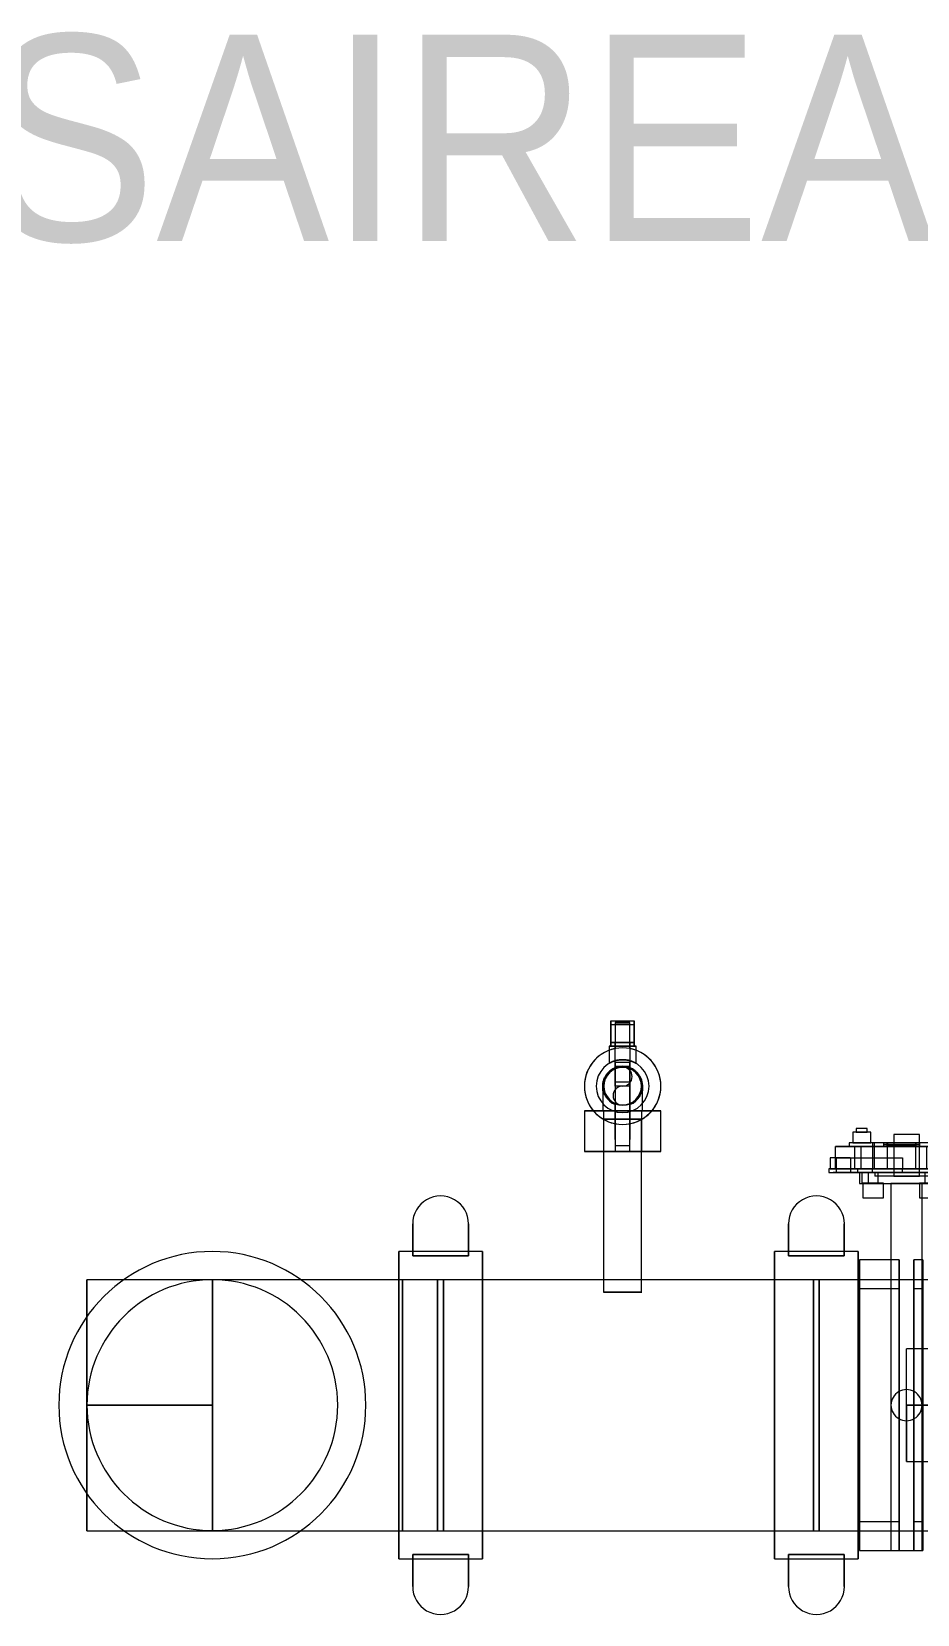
# Model space of a CAD drawing. Header units: metres. Extents: x 63 to 378, y -27 to 78.
# Drawn here: x 176.858 to 177.632, y 36.285 to 37.667 of the extents above; entities that cross this region are included whole.
import ezdxf

# ---------------------------------------------------------------- set-up
doc = ezdxf.new("R2010")
doc.units = ezdxf.units.M
doc.layers.add('G-ANNO-TEXT', color=7, linetype='Continuous', lineweight=9)
doc.layers.add('P-PIPE', color=7, linetype='Continuous', lineweight=18)
doc.styles.add('SansSerif', font='SANSS__.TTF', dxfattribs={"width": 0.9, "height": 0.18})

# ---------------------------------------------------------------- blocks, each defined once
blk = doc.blocks.new('Victaulic-IPS-Vic-300 MasterSeal Butterfly Valve LH - Standard-1964328-SEC 10')
at = {"layer": 'P-PIPE', "color": 11, "true_color": 0xff8080}
for p, q in [((4.9998, 36.7061), (4.9998, 36.6966)), ((5.0156, 36.7061), (4.9998, 36.7061)), ((5.0156, 36.7061), (4.9998, 36.7061)), ((5.0029, 36.7093), (5.0029, 36.7061)), ((5.0125, 36.7093), (5.0029, 36.7093)), ((5.0125, 36.7093), (5.0029, 36.7093)), ((5.0029, 36.7061), (5.0125, 36.7061)), ((5.0029, 36.7061), (5.0125, 36.7061)), ((5.0125, 36.7061), (5.0125, 36.7093)), ((5.0156, 36.6966), (5.0156, 36.7061)), ((5.0356, 36.7039), (5.0356, 36.6676)), ((5.058, 36.7039), (5.0356, 36.7039)), ((5.058, 36.7039), (5.0356, 36.7039)), ((5.058, 36.6676), (5.058, 36.7039)), ((5.0838, 36.7061), (5.0838, 36.6966)), ((5.0996, 36.7061), (5.0838, 36.7061)), ((5.0996, 36.7061), (5.0838, 36.7061)), ((5.0869, 36.7093), (5.0869, 36.7061)), ((5.0965, 36.7093), (5.0869, 36.7093)), ((5.0965, 36.7093), (5.0869, 36.7093)), ((5.0869, 36.7061), (5.0965, 36.7061)), ((5.0869, 36.7061), (5.0965, 36.7061)), ((5.0965, 36.7061), (5.0965, 36.7093)), ((5.0996, 36.6966), (5.0996, 36.7061)), ((5.1363, 36.7001), (5.1352, 36.6986)), ((5.1352, 36.6986), (5.1363, 36.7001)), ((5.3981, 36.7093), (5.1543, 36.7093)), ((5.1543, 36.7093), (5.3981, 36.7093)), ((5.3981, 36.6934), (5.3981, 36.7093)), ((5.3981, 36.7093), (5.3981, 36.6934)), ((5.3981, 36.7093), (5.3981, 36.7093)), ((5.0071, 36.6934), (4.9847, 36.6934)), ((4.9847, 36.6934), (4.9976, 36.6934)), ((4.9847, 36.6741), (4.9847, 36.6934)), ((4.9966, 36.6966), (4.9966, 36.6934)), ((5.0188, 36.6966), (4.9966, 36.6966)), ((5.0188, 36.6966), (4.9966, 36.6966)), ((4.9966, 36.6934), (5.0188, 36.6934)), ((4.9966, 36.6934), (5.0188, 36.6934)), ((5.1024, 36.6934), (4.9976, 36.6934)), ((4.9998, 36.6966), (5.0156, 36.6966)), ((4.9998, 36.6966), (5.0156, 36.6966)), ((5.0013, 36.6934), (5.0013, 36.6741)), ((5.0013, 36.6934), (5.0032, 36.6934)), ((5.0013, 36.6934), (5.0122, 36.6934)), ((5.0032, 36.6934), (5.0981, 36.6934)), ((5.0189, 36.6934), (5.0071, 36.6934)), ((5.0071, 36.6741), (5.0071, 36.6934)), ((5.0854, 36.6934), (5.0122, 36.6934)), ((5.0171, 36.6966), (5.0171, 36.6934)), ((5.0302, 36.6966), (5.0171, 36.6966)), ((5.0171, 36.6934), (5.0302, 36.6934)), ((5.0171, 36.6934), (5.0171, 36.6741)), ((5.0302, 36.6934), (5.0171, 36.6934)), ((5.0188, 36.6934), (5.0188, 36.6966)), ((5.0189, 36.6741), (5.0189, 36.6934)), ((5.0266, 36.6966), (5.0266, 36.6934)), ((5.0266, 36.6966), (5.0298, 36.6966)), ((5.0266, 36.695), (5.0266, 36.6934)), ((5.0298, 36.695), (5.0266, 36.695)), ((5.0266, 36.6934), (5.0298, 36.6934)), ((5.0298, 36.6934), (5.0266, 36.6934)), ((5.0298, 36.6966), (5.0552, 36.6966)), ((5.0552, 36.6966), (5.0298, 36.6966)), ((5.0298, 36.6966), (5.0298, 36.6934)), ((5.0298, 36.6934), (5.0298, 36.6966)), ((5.0298, 36.695), (5.0552, 36.695)), ((5.0552, 36.695), (5.0298, 36.695)), ((5.0298, 36.695), (5.0298, 36.6934)), ((5.0298, 36.6934), (5.0298, 36.695)), ((5.0298, 36.6934), (5.0552, 36.6934)), ((5.0552, 36.6934), (5.0298, 36.6934)), ((5.0298, 36.6934), (5.0552, 36.6934)), ((5.0552, 36.6934), (5.0298, 36.6934)), ((5.0302, 36.6966), (5.0548, 36.6966)), ((5.0548, 36.6966), (5.0302, 36.6966)), ((5.0302, 36.6966), (5.0302, 36.6934)), ((5.0302, 36.6934), (5.0302, 36.6966)), ((5.0302, 36.6934), (5.0548, 36.6934)), ((5.0548, 36.6934), (5.0302, 36.6934)), ((5.0548, 36.6934), (5.0302, 36.6934)), ((5.0302, 36.6741), (5.0302, 36.6934)), ((5.0679, 36.6966), (5.0548, 36.6966)), ((5.0548, 36.6934), (5.0548, 36.6966)), ((5.0548, 36.6934), (5.0548, 36.6966)), ((5.0548, 36.6934), (5.0679, 36.6934)), ((5.0645, 36.6934), (5.0548, 36.6934)), ((5.0548, 36.6741), (5.0548, 36.6934)), ((5.0552, 36.6966), (5.0584, 36.6966)), ((5.0552, 36.6934), (5.0552, 36.6966)), ((5.0552, 36.6934), (5.0552, 36.6966)), ((5.0584, 36.695), (5.0552, 36.695)), ((5.0552, 36.6934), (5.0552, 36.695)), ((5.0552, 36.6934), (5.0552, 36.695)), ((5.0552, 36.6934), (5.0584, 36.6934)), ((5.0584, 36.6934), (5.0552, 36.6934)), ((5.0584, 36.6934), (5.0584, 36.6966)), ((5.0584, 36.6934), (5.0584, 36.695)), ((5.1187, 36.6934), (5.0645, 36.6934)), ((5.0645, 36.6741), (5.0645, 36.6934)), ((5.0679, 36.6934), (5.0679, 36.6966)), ((5.0806, 36.6966), (5.0806, 36.6934)), ((5.1028, 36.6966), (5.0806, 36.6966)), ((5.1028, 36.6966), (5.0806, 36.6966)), ((5.0806, 36.6934), (5.1028, 36.6934)), ((5.0806, 36.6934), (5.1028, 36.6934)), ((5.0838, 36.6966), (5.0996, 36.6966)), ((5.0838, 36.6966), (5.0996, 36.6966)), ((5.0854, 36.6934), (5.0981, 36.6934)), ((5.0981, 36.6741), (5.0981, 36.6934)), ((5.1024, 36.6934), (5.1143, 36.6934)), ((5.1028, 36.6934), (5.1028, 36.6966)), ((5.1143, 36.6934), (5.1187, 36.6934)), ((5.1249, 36.6934), (5.1187, 36.6934)), ((5.1187, 36.6934), (5.1187, 36.6741)), ((5.1187, 36.6741), (5.1187, 36.6934)), ((5.1187, 36.6934), (5.1249, 36.6934)), ((5.1187, 36.6934), (5.1187, 36.6934)), ((5.1187, 36.6934), (5.1187, 36.6934)), ((5.1187, 36.6934), (5.1187, 36.6741)), ((5.1187, 36.6741), (5.1187, 36.6934)), ((5.1368, 36.6958), (5.1352, 36.6896)), ((5.1352, 36.6896), (5.1368, 36.6958)), ((5.1352, 36.6896), (5.3382, 36.639)), ((5.3382, 36.639), (5.1352, 36.6896)), ((5.1352, 36.6896), (5.1352, 36.6896)), ((5.3398, 36.6452), (5.1368, 36.6958)), ((5.1368, 36.6958), (5.3398, 36.6452)), ((5.1368, 36.6958), (5.1368, 36.6958)), ((5.1455, 36.6858), (5.1491, 36.6908)), ((5.1491, 36.6908), (5.1455, 36.6858)), ((5.1543, 36.6934), (5.1543, 36.6934)), ((5.1543, 36.6934), (5.3981, 36.6934)), ((5.3981, 36.6934), (5.1543, 36.6934)), ((5.3981, 36.6934), (5.3981, 36.6934)), ((4.979, 36.6741), (4.979, 36.6709)), ((4.9917, 36.6741), (4.979, 36.6741)), ((4.979, 36.6741), (4.979, 36.6741)), ((4.9827, 36.6741), (4.979, 36.6741)), ((4.9801, 36.6836), (4.9801, 36.6741)), ((4.9804, 36.6836), (4.9801, 36.6836)), ((4.9917, 36.6836), (4.9801, 36.6836)), ((4.9801, 36.6741), (4.9917, 36.6741)), ((4.9801, 36.6741), (4.9804, 36.6741)), ((4.9847, 36.6836), (4.9804, 36.6836)), ((4.9804, 36.6741), (4.9847, 36.6741)), ((4.9827, 36.6741), (5.0044, 36.6741)), ((4.9976, 36.6836), (4.9847, 36.6836)), ((4.9847, 36.6741), (4.9847, 36.6836)), ((4.9847, 36.6741), (4.9976, 36.6741)), ((4.9976, 36.6741), (4.9847, 36.6741)), ((4.9847, 36.6741), (5.0071, 36.6741)), ((4.9853, 36.6836), (4.9853, 36.6741)), ((4.9853, 36.6836), (4.998, 36.6836)), ((4.9853, 36.6836), (4.998, 36.6836)), ((4.998, 36.6741), (4.9853, 36.6741)), ((4.998, 36.6741), (4.9853, 36.6741)), ((4.9854, 36.6741), (4.9854, 36.6709)), ((4.9854, 36.6741), (4.9981, 36.6741)), ((4.9854, 36.6741), (4.9981, 36.6741)), ((4.9917, 36.6836), (5.0433, 36.6836)), ((5.0433, 36.6741), (4.9917, 36.6741)), ((5.0806, 36.6741), (4.9917, 36.6741)), ((4.9976, 36.6836), (5.0433, 36.6836)), ((5.0433, 36.6741), (4.9976, 36.6741)), ((4.9976, 36.6741), (5.1024, 36.6741)), ((4.998, 36.6741), (4.998, 36.6836)), ((4.9981, 36.6709), (4.9981, 36.6741)), ((5.0122, 36.6741), (5.0013, 36.6741)), ((5.0032, 36.6741), (5.0013, 36.6741)), ((5.0981, 36.6741), (5.0032, 36.6741)), ((5.0044, 36.6741), (5.0171, 36.6741)), ((5.0044, 36.6709), (5.0044, 36.6741)), ((5.0071, 36.6741), (5.0189, 36.6741)), ((5.0122, 36.6741), (5.0854, 36.6741)), ((5.0171, 36.6741), (5.0302, 36.6741)), ((5.0171, 36.6741), (5.0171, 36.6741)), ((5.0171, 36.6741), (5.0433, 36.6741)), ((5.0171, 36.6709), (5.0171, 36.6741)), ((5.0171, 36.6709), (5.0171, 36.6741)), ((5.0302, 36.6741), (5.0548, 36.6741)), ((5.0433, 36.6836), (5.0433, 36.6741)), ((5.106, 36.6741), (5.0433, 36.6741)), ((5.0433, 36.6709), (5.0433, 36.6741)), ((5.0548, 36.6741), (5.0645, 36.6741)), ((5.0645, 36.6741), (5.1187, 36.6741)), ((5.106, 36.6741), (5.0806, 36.6741)), ((5.0806, 36.6741), (5.0806, 36.6709)), ((5.0981, 36.6741), (5.0854, 36.6741)), ((5.1143, 36.6741), (5.1024, 36.6741)), ((5.106, 36.6741), (5.106, 36.6741)), ((5.106, 36.6709), (5.106, 36.6741)), ((5.1187, 36.6741), (5.1143, 36.6741)), ((5.1187, 36.6741), (5.1224, 36.6741)), ((5.1224, 36.6741), (5.1187, 36.6741)), ((5.1187, 36.6741), (5.1187, 36.6741)), ((5.1187, 36.6741), (5.1187, 36.6741)), ((5.1224, 36.6741), (5.1224, 36.6741)), ((4.979, 36.6709), (4.9827, 36.6709)), ((4.979, 36.6709), (4.979, 36.6709)), ((4.979, 36.6709), (4.9917, 36.6709)), ((5.0044, 36.6709), (4.9827, 36.6709)), ((4.9981, 36.6709), (4.9854, 36.6709)), ((4.9981, 36.6709), (4.9854, 36.6709)), ((4.9917, 36.6709), (5.0806, 36.6709)), ((5.0171, 36.6709), (5.0044, 36.6709)), ((5.0058, 36.6709), (5.0058, 36.6612)), ((5.0079, 36.6709), (5.0058, 36.6709)), ((5.0079, 36.6709), (5.0058, 36.6709)), ((5.0058, 36.6612), (5.0079, 36.6612)), ((5.0058, 36.6612), (5.0079, 36.6612)), ((5.078, 36.6709), (5.0079, 36.6709)), ((5.078, 36.6709), (5.0079, 36.6709)), ((5.0079, 36.6612), (5.0079, 36.6709)), ((5.0079, 36.6612), (5.0079, 36.6709)), ((5.0079, 36.6612), (5.078, 36.6612)), ((5.0079, 36.6612), (5.078, 36.6612)), ((5.0086, 36.6614), (5.0086, 36.6487)), ((5.0268, 36.6614), (5.0086, 36.6614)), ((5.0268, 36.6614), (5.0086, 36.6614)), ((5.0087, 36.6614), (5.0087, 36.6487)), ((5.0268, 36.6614), (5.0087, 36.6614)), ((5.0268, 36.6614), (5.0087, 36.6614)), ((5.0134, 36.6709), (5.0134, 36.6614)), ((5.022, 36.6709), (5.0134, 36.6709)), ((5.022, 36.6709), (5.0134, 36.6709)), ((5.0134, 36.6709), (5.0134, 36.6614)), ((5.022, 36.6709), (5.0134, 36.6709)), ((5.022, 36.6709), (5.0134, 36.6709)), ((5.0134, 36.6709), (5.0134, 36.6612)), ((5.0134, 36.6709), (5.0134, 36.6612)), ((5.0134, 36.6709), (5.0221, 36.6709)), ((5.0134, 36.6709), (5.0221, 36.6709)), ((5.0134, 36.6709), (5.022, 36.6709)), ((5.0134, 36.6709), (5.022, 36.6709)), ((5.0134, 36.6614), (5.022, 36.6614)), ((5.0134, 36.6614), (5.022, 36.6614)), ((5.0134, 36.6614), (5.022, 36.6614)), ((5.0134, 36.6614), (5.022, 36.6614)), ((5.0221, 36.6612), (5.0134, 36.6612)), ((5.0221, 36.6612), (5.0134, 36.6612)), ((5.022, 36.6612), (5.0134, 36.6612)), ((5.022, 36.6612), (5.0134, 36.6612)), ((5.0433, 36.6709), (5.0171, 36.6709)), ((5.0171, 36.6709), (5.0171, 36.6709)), ((5.0192, 36.6709), (5.0192, 36.6676)), ((5.0192, 36.6709), (5.0744, 36.6709)), ((5.0192, 36.6709), (5.0744, 36.6709)), ((5.0744, 36.6676), (5.0192, 36.6676)), ((5.0744, 36.6676), (5.0192, 36.6676)), ((5.022, 36.6614), (5.022, 36.6709)), ((5.022, 36.6614), (5.022, 36.6709)), ((5.022, 36.6612), (5.022, 36.6709)), ((5.0221, 36.6612), (5.0221, 36.6709)), ((5.0268, 36.6487), (5.0268, 36.6614)), ((5.0268, 36.6487), (5.0268, 36.6614)), ((5.0332, 36.6612), (5.0332, 36.3407)), ((5.0604, 36.6612), (5.0332, 36.6612)), ((5.0604, 36.6612), (5.0332, 36.6612)), ((5.0356, 36.6676), (5.058, 36.6676)), ((5.0356, 36.6676), (5.058, 36.6676)), ((5.0433, 36.6709), (5.106, 36.6709)), ((5.0582, 36.6614), (5.0582, 36.6487)), ((5.0763, 36.6614), (5.0582, 36.6614)), ((5.0763, 36.6614), (5.0582, 36.6614)), ((5.0582, 36.6614), (5.0582, 36.6487)), ((5.0763, 36.6614), (5.0582, 36.6614)), ((5.0763, 36.6614), (5.0582, 36.6614)), ((5.0604, 36.3407), (5.0604, 36.6612)), ((5.0629, 36.6709), (5.0629, 36.6614)), ((5.0716, 36.6709), (5.0629, 36.6709)), ((5.0716, 36.6709), (5.0629, 36.6709)), ((5.0629, 36.6709), (5.0629, 36.6614)), ((5.0716, 36.6709), (5.0629, 36.6709)), ((5.0716, 36.6709), (5.0629, 36.6709)), ((5.0629, 36.6709), (5.0629, 36.6612)), ((5.0629, 36.6709), (5.0629, 36.6612)), ((5.0629, 36.6709), (5.0715, 36.6709)), ((5.0629, 36.6709), (5.0715, 36.6709)), ((5.0629, 36.6709), (5.0716, 36.6709)), ((5.0629, 36.6709), (5.0716, 36.6709)), ((5.0629, 36.6614), (5.0716, 36.6614)), ((5.0629, 36.6614), (5.0716, 36.6614)), ((5.0629, 36.6614), (5.0716, 36.6614)), ((5.0629, 36.6614), (5.0716, 36.6614)), ((5.0715, 36.6612), (5.0629, 36.6612)), ((5.0715, 36.6612), (5.0629, 36.6612)), ((5.0716, 36.6612), (5.0629, 36.6612)), ((5.0716, 36.6612), (5.0629, 36.6612)), ((5.0715, 36.6612), (5.0715, 36.6709)), ((5.0716, 36.6614), (5.0716, 36.6709)), ((5.0716, 36.6614), (5.0716, 36.6709)), ((5.0716, 36.6612), (5.0716, 36.6709)), ((5.0744, 36.6676), (5.0744, 36.6709)), ((5.0763, 36.6487), (5.0763, 36.6614)), ((5.0763, 36.6487), (5.0763, 36.6614)), ((5.0802, 36.6709), (5.078, 36.6709)), ((5.0802, 36.6709), (5.078, 36.6709)), ((5.078, 36.6709), (5.078, 36.6612)), ((5.078, 36.6612), (5.078, 36.6709)), ((5.078, 36.6612), (5.0802, 36.6612)), ((5.078, 36.6612), (5.0802, 36.6612)), ((5.0802, 36.6612), (5.0802, 36.6709)), ((5.0806, 36.6709), (5.106, 36.6709)), ((5.106, 36.6709), (5.106, 36.6709)), ((5.0086, 36.6487), (5.0268, 36.6487)), ((5.0086, 36.6487), (5.0268, 36.6487)), ((5.0087, 36.6487), (5.0268, 36.6487)), ((5.0087, 36.6487), (5.0268, 36.6487)), ((5.0582, 36.6487), (5.0763, 36.6487)), ((5.0582, 36.6487), (5.0763, 36.6487)), ((5.0582, 36.6487), (5.0763, 36.6487)), ((5.0582, 36.6487), (5.0763, 36.6487)), ((5.3382, 36.639), (5.3398, 36.6452)), ((5.3398, 36.6452), (5.3382, 36.639)), ((5.3398, 36.6452), (5.3398, 36.6452)), ((5.3382, 36.639), (5.3382, 36.639)), ((5.0404, 36.5947), (5.0058, 36.5947)), ((5.0611, 36.5947), (5.0531, 36.5947)), ((5.106, 36.5772), (4.9706, 36.5772)), ((5.0404, 36.5693), (5.0058, 36.5693)), ((5.0611, 36.5693), (5.0531, 36.5693)), ((5.0468, 36.4812), (5.0468, 36.4812)), ((5.0468, 36.4541), (5.0468, 36.4541)), ((4.9706, 36.3581), (5.106, 36.3581)), ((5.0058, 36.3661), (5.0404, 36.3661)), ((5.0531, 36.3661), (5.0611, 36.3661)), ((5.0058, 36.3407), (5.0404, 36.3407)), ((5.0332, 36.3407), (5.0604, 36.3407)), ((5.0332, 36.3407), (5.0604, 36.3407)), ((5.0531, 36.3407), (5.0611, 36.3407))]:
    blk.add_line(p, q, dxfattribs=at)
at = {"layer": 'P-PIPE', "color": 11, "lineweight": 9, "true_color": 0xff8080}
for p, q in [((5.0961, 36.517), (5.0468, 36.517)), ((5.0468, 36.517), (5.0468, 36.517)), ((5.0961, 36.517), (5.0468, 36.517)), ((5.0468, 36.4677), (5.0468, 36.517)), ((5.0468, 36.4677), (5.0468, 36.517)), ((5.0961, 36.517), (5.0961, 36.4677)), ((5.0961, 36.4677), (5.0468, 36.4677)), ((5.0961, 36.4677), (5.0468, 36.4677)), ((5.0468, 36.4677), (5.0468, 36.4677)), ((5.0468, 36.4677), (5.0468, 36.4184)), ((5.0468, 36.4184), (5.0468, 36.4677)), ((5.0468, 36.4677), (5.0961, 36.4677)), ((5.0468, 36.4677), (5.0468, 36.4677)), ((5.0468, 36.4677), (5.0961, 36.4677)), ((5.0961, 36.4184), (5.0961, 36.4677)), ((5.0468, 36.4184), (5.0468, 36.4184)), ((5.0468, 36.4184), (5.0961, 36.4184)), ((5.0468, 36.4184), (5.0961, 36.4184))]:
    blk.add_line(p, q, dxfattribs=at)
at = {"layer": 'P-PIPE', "color": 11, "true_color": 0xff8080}
for centre, major_axis, ratio, start_param, end_param in [((5.1543, 36.6871), (0, 0.0222), 1, 0, 0.942478), ((5.1543, 36.6871), (0, 0.0222), 1, 0, 0.942478), ((5.1224, 36.7026), (0, 0.0286), 1, 3.141593, 4.08407), ((5.1224, 36.7026), (0, 0.0286), 1, 3.141593, 4.08407), ((5.1249, 36.7061), (0, 0.0127), 1, 3.141593, 4.08407), ((5.1249, 36.7061), (0, 0.0127), 1, 3.141593, 4.08407), ((5.1543, 36.6871), (0, 0.00635), 1, 0, 0.942478), ((5.1543, 36.6871), (0, 0.00635), 1, 0, 0.942478), ((5.0058, 36.4677), (0, 0.127), 0.000196, 3.141593, 6.283185), ((5.0058, 36.4677), (0, 0.127), 0.000196, 0, 3.141593), ((5.0404, 36.4677), (0, 0.127), 0.000196, 3.141593, 6.283185), ((5.0404, 36.4677), (0, 0.127), 0.000196, 0, 3.141593), ((5.0531, 36.4677), (0, 0.127), 0.000196, 3.141593, 6.283185), ((5.0531, 36.4677), (0, 0.127), 0.000196, 0, 3.141593), ((5.0611, 36.4677), (0, 0.127), 0.000196, 3.141593, 6.283185), ((5.0611, 36.4677), (0, 0.127), 0.000196, 0, 3.141593), ((4.9706, 36.4677), (0, 0.1095), 0.000196, 4.712389, 7.853982), ((5.106, 36.4677), (0, 0.1095), 0.000196, 4.712389, 7.853982), ((5.0058, 36.4677), (0, 0.1016), 0.000196, 3.141593, 6.283185), ((5.0058, 36.4677), (0, 0.1016), 0.000196, 0, 3.141593), ((5.0404, 36.4677), (0, 0.1016), 0.000196, 3.141593, 6.283185), ((5.0404, 36.4677), (0, 0.1016), 0.000196, 0, 3.141593), ((5.0531, 36.4677), (0, 0.1016), 0.000196, 3.141593, 6.283185), ((5.0531, 36.4677), (0, 0.1016), 0.000196, 0, 3.141593), ((5.0611, 36.4677), (0, 0.1016), 0.000196, 3.141593, 6.283185), ((5.0611, 36.4677), (0, 0.1016), 0.000196, 0, 3.141593), ((5.0468, 36.4677), (0, 0.0136), 1, 4.712389, 7.853982), ((5.0468, 36.4677), (0, 0.0136), 1, 4.712389, 7.853982), ((4.9706, 36.4677), (0, 0.1095), 0.000196, 1.570796, 4.712389), ((5.0468, 36.4677), (0, 0.0136), 1, 1.570796, 4.712389), ((5.0468, 36.4677), (0, 0.0136), 1, 1.570796, 4.712389), ((5.106, 36.4677), (0, 0.1095), 0.000196, 1.570796, 4.712389)]:
    blk.add_ellipse(centre, major_axis=major_axis, ratio=ratio, start_param=start_param, end_param=end_param, dxfattribs=at)
blk = doc.blocks.new('V_ BOLA - 1_-1673698-SEC 10')
at = {"layer": 'P-PIPE', "color": 1, "true_color": 0xff0000}
for p, q in [((4.7885, 36.8001), (4.7885, 36.8033)), ((4.7885, 36.8033), (4.7885, 36.7843)), ((4.7885, 36.8033), (4.809, 36.8033)), ((4.7885, 36.8033), (4.809, 36.8033)), ((4.7885, 36.7811), (4.7885, 36.8001)), ((4.7885, 36.8001), (4.809, 36.8001)), ((4.7885, 36.8001), (4.809, 36.8001)), ((4.809, 36.7843), (4.809, 36.8033)), ((4.809, 36.8033), (4.809, 36.8001)), ((4.809, 36.8001), (4.809, 36.7811)), ((4.7885, 36.7843), (4.7885, 36.7811)), ((4.809, 36.7843), (4.7885, 36.7843)), ((4.7885, 36.7843), (4.809, 36.7843)), ((4.809, 36.7811), (4.809, 36.7843)), ((4.7869, 36.7811), (4.7869, 36.7661)), ((4.7885, 36.7811), (4.809, 36.7811)), ((4.7885, 36.7811), (4.809, 36.7811)), ((4.8106, 36.7661), (4.8106, 36.7811))]:
    blk.add_line(p, q, dxfattribs=at)
for radius, start, end in [(0.0231, 0, 180), (0.0231, 0, 180), (0.0164, 0, 180), (0.0164, 0, 180), (0.0164, 0, 180), (0.0164, 360, 180), (0.0231, 180, 0), (0.0231, 180, 0), (0.0164, 180, 0), (0.0164, 180, 360), (0.0164, 180, 0), (0.0164, 180, 0)]:
    blk.add_arc((4.7988, 36.7462), radius, start, end, dxfattribs=at)
for start_param, end_param in [(1.570796, 3.141593), (3.141593, 4.712389), (4.712389, 6.283185), (0, 1.570796)]:
    blk.add_ellipse((4.7988, 36.7811), major_axis=(0.0118, 0), ratio=0.000018, start_param=start_param, end_param=end_param, dxfattribs=at)
for points in [[(4.7988, 36.7693), (4.7981, 36.7693), (4.797, 36.7692), (4.7957, 36.7691), (4.7947, 36.7689), (4.7937, 36.7688), (4.7928, 36.7685), (4.7921, 36.7683), (4.7915, 36.7681), (4.7911, 36.768), (4.7908, 36.7679), (4.7903, 36.7677), (4.7897, 36.7675), (4.7892, 36.7672), (4.7888, 36.767), (4.7885, 36.7669), (4.7883, 36.7668), (4.788, 36.7667), (4.7877, 36.7665), (4.7873, 36.7663), (4.7871, 36.7662), (4.787, 36.7661), (4.7869, 36.7661), (4.787, 36.7661), (4.7871, 36.7662), (4.7873, 36.7663), (4.7877, 36.7665), (4.788, 36.7667), (4.7883, 36.7668), (4.7885, 36.7669), (4.7888, 36.767), (4.7892, 36.7672), (4.7897, 36.7675), (4.7903, 36.7677), (4.7908, 36.7679), (4.7911, 36.768), (4.7915, 36.7681), (4.7921, 36.7683), (4.7928, 36.7685), (4.7937, 36.7688), (4.7947, 36.7689), (4.7957, 36.7691), (4.797, 36.7692), (4.7981, 36.7693), (4.7988, 36.7693)], [(4.7988, 36.7693), (4.7995, 36.7693), (4.8005, 36.7692), (4.8019, 36.7691), (4.8029, 36.7689), (4.8038, 36.7688), (4.8047, 36.7685), (4.8054, 36.7683), (4.806, 36.7681), (4.8064, 36.768), (4.8068, 36.7679), (4.8072, 36.7677), (4.8078, 36.7675), (4.8083, 36.7672), (4.8087, 36.767), (4.809, 36.7669), (4.8092, 36.7668), (4.8095, 36.7667), (4.8099, 36.7665), (4.8102, 36.7663), (4.8104, 36.7662), (4.8105, 36.7661), (4.8106, 36.7661), (4.8105, 36.7661), (4.8104, 36.7662), (4.8102, 36.7663), (4.8099, 36.7665), (4.8095, 36.7667), (4.8092, 36.7668), (4.809, 36.7669), (4.8087, 36.767), (4.8083, 36.7672), (4.8078, 36.7675), (4.8072, 36.7677), (4.8068, 36.7679), (4.8064, 36.768), (4.806, 36.7681), (4.8054, 36.7683), (4.8047, 36.7685), (4.8038, 36.7688), (4.8029, 36.7689), (4.8019, 36.7691), (4.8005, 36.7692), (4.7995, 36.7693), (4.7988, 36.7693)]]:
    blk.add_open_spline(points, degree=3, knots=[0, 0, 0, 0, 0.055556, 0.083333, 0.111111, 0.138889, 0.166667, 0.194444, 0.208333, 0.222222, 0.236111, 0.25, 0.277778, 0.305556, 0.319444, 0.333333, 0.347222, 0.361111, 0.388889, 0.416667, 0.444444, 0.472222, 0.5, 0.527778, 0.555556, 0.583333, 0.611111, 0.638889, 0.652778, 0.666667, 0.680556, 0.694444, 0.722222, 0.75, 0.763889, 0.777778, 0.791667, 0.805556, 0.833333, 0.861111, 0.888889, 0.916667, 0.944444, 1, 1, 1, 1], dxfattribs=at)
blk = doc.blocks.new('Victaulic-SD-IR-Elbow No_P10 - AC-2094317-SEC 10')
at = {"layer": 'P-PIPE', "color": 1, "true_color": 0xff0000}
for p, q in [((4.8051, 36.8018), (4.7924, 36.8018)), ((4.7924, 36.8018), (4.7924, 36.784)), ((4.7924, 36.8018), (4.7924, 36.784)), ((4.8051, 36.784), (4.8051, 36.8018)), ((4.8051, 36.784), (4.8051, 36.8018)), ((4.7924, 36.779), (4.7924, 36.784)), ((4.7924, 36.784), (4.7924, 36.779)), ((4.8051, 36.779), (4.8051, 36.784)), ((4.8051, 36.784), (4.8051, 36.779)), ((4.7924, 36.7462), (4.7924, 36.767)), ((4.7924, 36.767), (4.8051, 36.767)), ((4.7924, 36.767), (4.7924, 36.7246)), ((4.8051, 36.767), (4.8051, 36.7462)), ((4.8051, 36.7246), (4.8051, 36.767)), ((4.8051, 36.7497), (4.7924, 36.7497)), ((4.7924, 36.7497), (4.7924, 36.7301)), ((4.7924, 36.7497), (4.7924, 36.7248)), ((4.8051, 36.7462), (4.7924, 36.7462)), ((4.7924, 36.7462), (4.7924, 36.7246)), ((4.8051, 36.7301), (4.8051, 36.7497)), ((4.8051, 36.7248), (4.8051, 36.7497)), ((4.8051, 36.7462), (4.8051, 36.7246)), ((4.7924, 36.7246), (4.7924, 36.7301)), ((4.8051, 36.7301), (4.8051, 36.7246)), ((4.7654, 36.7246), (4.7654, 36.689)), ((4.7821, 36.7246), (4.7821, 36.689)), ((4.7924, 36.7248), (4.7924, 36.6945)), ((4.8051, 36.7246), (4.7924, 36.7246)), ((4.7924, 36.7246), (4.8051, 36.7246)), ((4.7924, 36.7246), (4.7924, 36.689)), ((4.7924, 36.7246), (4.7924, 36.689)), ((4.7924, 36.7246), (4.8051, 36.7246)), ((4.7924, 36.7246), (4.8051, 36.7246)), ((4.7924, 36.6997), (4.7924, 36.7246)), ((4.8051, 36.6945), (4.8051, 36.7248)), ((4.8051, 36.689), (4.8051, 36.7246)), ((4.8051, 36.689), (4.8051, 36.7246)), ((4.8051, 36.7246), (4.8051, 36.6997)), ((4.8155, 36.689), (4.8155, 36.7246)), ((4.8322, 36.689), (4.8322, 36.7246)), ((4.7924, 36.6997), (4.7924, 36.6945)), ((4.8051, 36.6945), (4.8051, 36.6997)), ((4.7924, 36.6945), (4.8051, 36.6945)), ((4.7924, 36.689), (4.8051, 36.689)), ((4.7924, 36.689), (4.8051, 36.689))]:
    blk.add_line(p, q, dxfattribs=at)
at = {"layer": 'P-PIPE', "color": 1, "true_color": 0xff0000, "flags": 128}
for points in [[(4.7814, 36.7462), (4.7814, 36.7462), (4.7814, 36.7461), (4.7814, 36.746), (4.7814, 36.7459), (4.7814, 36.7458), (4.7814, 36.7456), (4.7814, 36.7453), (4.7814, 36.7451), (4.7814, 36.7448), (4.7814, 36.7445), (4.7814, 36.7441), (4.7814, 36.7437), (4.7814, 36.7433), (4.7814, 36.7429), (4.7814, 36.7424), (4.7814, 36.7419), (4.7814, 36.7414), (4.7814, 36.7408), (4.7814, 36.7402), (4.7814, 36.7396), (4.7814, 36.739), (4.7814, 36.7384), (4.7814, 36.7377), (4.7814, 36.737), (4.7814, 36.7363), (4.7814, 36.7355), (4.7814, 36.7348), (4.7814, 36.734), (4.7814, 36.7332), (4.7814, 36.7324), (4.7814, 36.7316), (4.7814, 36.7308), (4.7814, 36.73), (4.7814, 36.7291), (4.7814, 36.7283), (4.7814, 36.7274), (4.7814, 36.7266), (4.7814, 36.7257), (4.7814, 36.7248), (4.7814, 36.7246)], [(4.8161, 36.7246), (4.8161, 36.7255), (4.8161, 36.7263), (4.8161, 36.7272), (4.8161, 36.728), (4.8161, 36.7289), (4.8161, 36.7297), (4.8161, 36.7306), (4.8161, 36.7314), (4.8161, 36.7322), (4.8161, 36.733), (4.8161, 36.7338), (4.8161, 36.7346), (4.8161, 36.7353), (4.8161, 36.7361), (4.8161, 36.7368), (4.8161, 36.7375), (4.8161, 36.7382), (4.8161, 36.7388), (4.8161, 36.7395), (4.8161, 36.7401), (4.8161, 36.7407), (4.8161, 36.7412), (4.8161, 36.7418), (4.8161, 36.7423), (4.8161, 36.7428), (4.8161, 36.7432), (4.8161, 36.7436), (4.8161, 36.744), (4.8161, 36.7444), (4.8161, 36.7447), (4.8161, 36.745), (4.8161, 36.7453), (4.8161, 36.7455), (4.8161, 36.7457), (4.8161, 36.7459), (4.8161, 36.746), (4.8161, 36.7461), (4.8161, 36.7462), (4.8161, 36.7462)]]:
    blk.add_lwpolyline(points, dxfattribs=at)
at = {"layer": 'P-PIPE', "color": 1, "true_color": 0xff0000}
for radius, start, end in [(0.0334, 100.9594, 270), (0.0334, 100.9594, 270), (0.0334, 270, 79.0406), (0.0334, 270, 79.0406), (0.0173, 90, 248.5124), (0.0167, 90, 270), (0.0167, 90, 270), (0.0173, 291.4876, 90), (0.0167, 270, 90), (0.0167, 270, 90)]:
    blk.add_arc((4.7988, 36.7462), radius, start, end, dxfattribs=at)
for centre, major_axis, start_param, end_param in [((4.7988, 36.7246), (0.0334, 0), 1.570796, 3.141593), ((4.7988, 36.7246), (0.0334, 0), 3.141593, 4.712389), ((4.7988, 36.7246), (0.0173, 0), 1.945826, 4.712389), ((4.7988, 36.7246), (0.0167, 0), 3.141593, 4.712389), ((4.7988, 36.7246), (0.0167, 0), 1.570796, 3.141593), ((4.7988, 36.7246), (0.0334, 0), 4.712389, 6.283185), ((4.7988, 36.7246), (0.0334, 0), 0, 1.570796), ((4.7988, 36.7246), (0.0167, 0), 0, 1.570796), ((4.7988, 36.7246), (0.0167, 0), 4.712389, 6.283185), ((4.7988, 36.7246), (0.0173, 0), 4.712389, 7.478952), ((4.7988, 36.689), (0.0334, 0), 3.141593, 4.712389), ((4.7988, 36.689), (0.0334, 0), 1.570796, 3.141593), ((4.7988, 36.689), (0.0167, 0), 1.570796, 3.141593), ((4.7988, 36.689), (0.0167, 0), 3.141593, 4.712389), ((4.7988, 36.689), (0.0167, 0), 4.712389, 6.283185), ((4.7988, 36.689), (0.0167, 0), 0, 1.570796), ((4.7988, 36.689), (0.0334, 0), 0, 1.570796), ((4.7988, 36.689), (0.0334, 0), 4.712389, 6.283185)]:
    blk.add_ellipse(centre, major_axis=major_axis, ratio=0.000011, start_param=start_param, end_param=end_param, dxfattribs=at)
blk = doc.blocks.new('Victaulic-SD-IR-Elbow No_P10 - AC-V83-SEC 10')
at = {"layer": 'P-PIPE', "color": 1, "true_color": 0xff0000}
for p, q in [((4.8051, 36.8003), (4.7924, 36.8003)), ((4.7924, 36.7995), (4.7924, 36.7825)), ((4.8051, 36.7825), (4.8051, 36.7995)), ((4.7924, 36.7635), (4.7924, 36.7825)), ((4.8051, 36.7825), (4.8051, 36.7635)), ((4.7924, 36.7635), (4.8051, 36.7635)), ((4.7924, 36.7248), (4.7924, 36.7269)), ((4.8051, 36.7269), (4.8051, 36.7248)), ((4.7924, 36.7248), (4.7924, 36.698)), ((4.8051, 36.698), (4.8051, 36.7248)), ((4.7924, 36.6945), (4.8051, 36.6945))]:
    blk.add_line(p, q, dxfattribs=at)
at = {"layer": 'P-PIPE', "color": 1, "true_color": 0xff0000, "flags": 128}
for points in [[(4.7814, 36.7466), (4.7814, 36.7469), (4.7815, 36.7476), (4.7815, 36.7483), (4.7816, 36.749), (4.7818, 36.7496), (4.7819, 36.7503), (4.7821, 36.751), (4.7823, 36.7517), (4.7825, 36.7523), (4.7828, 36.753), (4.7831, 36.7536), (4.7834, 36.7542), (4.7837, 36.7548), (4.7841, 36.7554), (4.7845, 36.756), (4.7849, 36.7566), (4.7853, 36.7571), (4.7857, 36.7576), (4.7862, 36.7581), (4.7867, 36.7586), (4.7872, 36.7591), (4.7877, 36.7596), (4.7883, 36.76), (4.7888, 36.7604), (4.7894, 36.7608), (4.79, 36.7612), (4.7906, 36.7615), (4.7912, 36.7618), (4.7918, 36.7621), (4.7925, 36.7624), (4.7931, 36.7626), (4.7938, 36.7628), (4.7945, 36.763), (4.7951, 36.7632), (4.7958, 36.7633), (4.7965, 36.7634), (4.7972, 36.7635), (4.7979, 36.7635), (4.7986, 36.7635), (4.7988, 36.7635)], [(4.7988, 36.7635), (4.7995, 36.7635), (4.8001, 36.7635), (4.8008, 36.7634), (4.8015, 36.7633), (4.8022, 36.7632), (4.8029, 36.763), (4.8036, 36.7629), (4.8042, 36.7627), (4.8049, 36.7624), (4.8055, 36.7622), (4.8061, 36.7619), (4.8068, 36.7616), (4.8074, 36.7612), (4.808, 36.7609), (4.8085, 36.7605), (4.8091, 36.7601), (4.8097, 36.7597), (4.8102, 36.7592), (4.8107, 36.7588), (4.8112, 36.7583), (4.8117, 36.7578), (4.8121, 36.7572), (4.8126, 36.7567), (4.813, 36.7561), (4.8133, 36.7556), (4.8137, 36.755), (4.814, 36.7544), (4.8144, 36.7538), (4.8147, 36.7531), (4.8149, 36.7525), (4.8152, 36.7518), (4.8154, 36.7512), (4.8156, 36.7505), (4.8157, 36.7498), (4.8158, 36.7491), (4.8159, 36.7485), (4.816, 36.7478), (4.8161, 36.7471), (4.8161, 36.7464), (4.8161, 36.7463)], [(4.7814, 36.742), (4.7814, 36.7423), (4.7814, 36.7428), (4.7814, 36.7432), (4.7814, 36.7437), (4.7814, 36.744), (4.7814, 36.7444), (4.7814, 36.7447), (4.7814, 36.745), (4.7814, 36.7453), (4.7814, 36.7455), (4.7814, 36.7457), (4.7814, 36.7459), (4.7814, 36.746), (4.7814, 36.7461), (4.7814, 36.7462), (4.7814, 36.7462)], [(4.7845, 36.7363), (4.7844, 36.7365), (4.784, 36.7371), (4.7837, 36.7377), (4.7834, 36.7383), (4.783, 36.7389), (4.7828, 36.7395), (4.7825, 36.7402), (4.7823, 36.7408), (4.7821, 36.7415), (4.7819, 36.7422), (4.7818, 36.7428), (4.7816, 36.7435), (4.7815, 36.7442), (4.7815, 36.7449), (4.7814, 36.7456), (4.7814, 36.7458)], [(4.8161, 36.7458), (4.8161, 36.7455), (4.816, 36.7448), (4.816, 36.7441), (4.8159, 36.7434), (4.8158, 36.7428), (4.8156, 36.7421), (4.8154, 36.7414), (4.8152, 36.7407), (4.815, 36.7401), (4.8147, 36.7395), (4.8144, 36.7388), (4.8141, 36.7382), (4.8138, 36.7376), (4.8134, 36.737), (4.8131, 36.7364), (4.813, 36.7363)], [(4.8161, 36.7462), (4.8161, 36.7462), (4.8161, 36.7461), (4.8161, 36.746), (4.8161, 36.7459), (4.8161, 36.7458), (4.8161, 36.7456), (4.8161, 36.7454), (4.8161, 36.7451), (4.8161, 36.7448), (4.8161, 36.7445), (4.8161, 36.7441), (4.8161, 36.7438), (4.8161, 36.7433), (4.8161, 36.7429), (4.8161, 36.7424), (4.8161, 36.742)]]:
    blk.add_lwpolyline(points, dxfattribs=at)
at = {"layer": 'P-PIPE', "color": 1, "true_color": 0xff0000}
for radius, start, end in [(0.0334, 90, 270), (0.0334, 270, 90), (0.0167, 90, 270), (0.0167, 270, 90)]:
    blk.add_arc((4.7988, 36.7462), radius, start, end, dxfattribs=at)
blk = doc.blocks.new('Victaulic-IPS-Rigid Coupling Style 07-W07-107 - Standard-V97-SEC 10')
at = {"layer": 'P-PIPE', "color": 11, "true_color": 0xff8080}
for p, q in [((4.9681, 36.6503), (4.9681, 36.6503)), ((4.9437, 36.598), (4.9437, 36.6259)), ((4.9437, 36.6259), (4.9437, 36.598)), ((4.9924, 36.6259), (4.9924, 36.598)), ((4.9924, 36.598), (4.9924, 36.6259)), ((5.0046, 36.6018), (4.9315, 36.6018)), ((4.9924, 36.6018), (4.9437, 36.6018)), ((4.9924, 36.598), (4.9437, 36.598)), ((4.9437, 36.598), (4.9924, 36.598)), ((5.0046, 36.5772), (4.9315, 36.5772)), ((4.9315, 36.3581), (5.0046, 36.3581)), ((4.9315, 36.3336), (5.0046, 36.3336)), ((4.9437, 36.3094), (4.9437, 36.3374)), ((4.9437, 36.3374), (4.9924, 36.3374)), ((4.9924, 36.3374), (4.9437, 36.3374)), ((4.9437, 36.3374), (4.9437, 36.3094)), ((4.9437, 36.3336), (4.9924, 36.3336)), ((4.9924, 36.3374), (4.9924, 36.3094)), ((4.9924, 36.3094), (4.9924, 36.3374)), ((4.9681, 36.2851), (4.9681, 36.2851))]:
    blk.add_line(p, q, dxfattribs=at)
for centre, major_axis, ratio, start_param, end_param in [((4.9681, 36.6259), (0, 0.0244), 1, 4.712389, 7.853982), ((4.9681, 36.6259), (0, 0.0244), 1, 4.712389, 7.853982), ((4.9437, 36.4677), (0, 0.1341), 0.000196, 6.044174, 6.522197), ((4.9924, 36.4677), (0, 0.1341), 0.000196, 6.044174, 6.522197), ((4.9315, 36.4677), (0, 0.1341), 0.000196, 4.712389, 7.853982), ((5.0046, 36.4677), (0, 0.1341), 0.000196, 4.712389, 7.853982), ((4.9315, 36.4677), (0, 0.1095), 0.000196, 4.712389, 7.853982), ((5.0046, 36.4677), (0, 0.1095), 0.000196, 4.712389, 7.853982), ((4.9315, 36.4677), (0, 0.1341), 0.000196, 1.570796, 4.712389), ((4.9315, 36.4677), (0, 0.1095), 0.000196, 1.570796, 4.712389), ((5.0046, 36.4677), (0, 0.1341), 0.000196, 1.570796, 4.712389), ((5.0046, 36.4677), (0, 0.1095), 0.000196, 1.570796, 4.712389), ((4.9437, 36.4677), (0, 0.1341), 0.000196, 2.902581, 3.380604), ((4.9924, 36.4677), (0, 0.1341), 0.000196, 2.902581, 3.380604), ((4.9681, 36.3094), (0, 0.0244), 1, 1.570796, 4.712389), ((4.9681, 36.3094), (0, 0.0244), 1, 1.570796, 4.712389)]:
    blk.add_ellipse(centre, major_axis=major_axis, ratio=ratio, start_param=start_param, end_param=end_param, dxfattribs=at)
blk = doc.blocks.new('Victaulic-IPS-Elbow No 10-13 - AC-2914116-SEC 10')
at = {"layer": 'P-PIPE', "color": 11, "lineweight": 9, "true_color": 0xff8080}
for p, q in [((4.3308, 36.5772), (4.3308, 36.4677)), ((4.4404, 36.5772), (4.3308, 36.5772)), ((4.4404, 36.5772), (4.3308, 36.5772)), ((4.3308, 36.4677), (4.3308, 36.5772)), ((4.4404, 36.5772), (4.4404, 36.5772)), ((4.4404, 36.5772), (4.4404, 36.4677)), ((4.4404, 36.4677), (4.4404, 36.5772)), ((4.3308, 36.4677), (4.3308, 36.3581)), ((4.4404, 36.4677), (4.3308, 36.4677)), ((4.4404, 36.4677), (4.3308, 36.4677)), ((4.3308, 36.3581), (4.3308, 36.4677)), ((4.3308, 36.4677), (4.4404, 36.4677)), ((4.3308, 36.4677), (4.4404, 36.4677)), ((4.4404, 36.4677), (4.4404, 36.4677)), ((4.4404, 36.4677), (4.4404, 36.3581)), ((4.4404, 36.3581), (4.4404, 36.4677)), ((4.4404, 36.4677), (4.4404, 36.4677)), ((4.3308, 36.3581), (4.4404, 36.3581)), ((4.3308, 36.3581), (4.4404, 36.3581)), ((4.4404, 36.3581), (4.4404, 36.3581))]:
    blk.add_line(p, q, dxfattribs=at)
at = {"layer": 'P-PIPE', "color": 11, "true_color": 0xff8080}
for p, q in [((4.6372, 36.5772), (4.6066, 36.5772)), ((4.6066, 36.3581), (4.6372, 36.3581))]:
    blk.add_line(p, q, dxfattribs=at)
at = {"layer": 'P-PIPE', "color": 11, "true_color": 0xff8080, "flags": 128}
for points in [[(4.6066, 36.5772), (4.6, 36.5772), (4.5933, 36.5772), (4.5867, 36.5772), (4.5801, 36.5772), (4.5736, 36.5772), (4.5671, 36.5772), (4.5607, 36.5772), (4.5543, 36.5772), (4.5481, 36.5772), (4.5419, 36.5772), (4.5358, 36.5772), (4.5298, 36.5772), (4.524, 36.5772), (4.5183, 36.5772), (4.5127, 36.5772), (4.5073, 36.5772), (4.5021, 36.5772), (4.497, 36.5772), (4.4921, 36.5772), (4.4874, 36.5772), (4.4828, 36.5772), (4.4785, 36.5772), (4.4744, 36.5772), (4.4704, 36.5772), (4.4667, 36.5772), (4.4632, 36.5772), (4.46, 36.5772), (4.457, 36.5772), (4.4542, 36.5772), (4.4517, 36.5772), (4.4494, 36.5772), (4.4474, 36.5772), (4.4456, 36.5772), (4.4441, 36.5772), (4.4428, 36.5772), (4.4418, 36.5772), (4.4411, 36.5772), (4.4406, 36.5772), (4.4404, 36.5772), (4.4404, 36.5772)], [(4.4404, 36.3581), (4.4405, 36.3581), (4.4409, 36.3581), (4.4416, 36.3581), (4.4425, 36.3581), (4.4437, 36.3581), (4.4451, 36.3581), (4.4469, 36.3581), (4.4488, 36.3581), (4.451, 36.3581), (4.4535, 36.3581), (4.4562, 36.3581), (4.4592, 36.3581), (4.4624, 36.3581), (4.4658, 36.3581), (4.4694, 36.3581), (4.4733, 36.3581), (4.4774, 36.3581), (4.4816, 36.3581), (4.4861, 36.3581), (4.4908, 36.3581), (4.4957, 36.3581), (4.5007, 36.3581), (4.5059, 36.3581), (4.5113, 36.3581), (4.5168, 36.3581), (4.5225, 36.3581), (4.5283, 36.3581), (4.5342, 36.3581), (4.5403, 36.3581), (4.5464, 36.3581), (4.5526, 36.3581), (4.559, 36.3581), (4.5654, 36.3581), (4.5719, 36.3581), (4.5784, 36.3581), (4.585, 36.3581), (4.5916, 36.3581), (4.5982, 36.3581), (4.6049, 36.3581), (4.6066, 36.3581)]]:
    blk.add_lwpolyline(points, dxfattribs=at)
at = {"layer": 'P-PIPE', "color": 11, "true_color": 0xff8080}
for start, end in [(90, 180), (90, 180), (360, 90), (360, 90), (180, 270), (180, 270), (270, 0), (270, 0)]:
    blk.add_arc((4.4404, 36.4677), 0.1095, start, end, dxfattribs=at)
for centre, start_param, end_param in [((4.6066, 36.4677), 4.712389, 6.283185), ((4.6066, 36.4677), 0, 1.570796), ((4.6066, 36.4677), 0, 1.570796), ((4.6066, 36.4677), 4.712389, 6.283185), ((4.6372, 36.4677), 0, 1.570796), ((4.6372, 36.4677), 4.712389, 6.283185), ((4.6066, 36.4677), 3.141593, 4.712389), ((4.6066, 36.4677), 1.570796, 3.141593), ((4.6066, 36.4677), 1.570796, 3.141593), ((4.6066, 36.4677), 3.141593, 4.712389), ((4.6372, 36.4677), 1.570796, 3.141593), ((4.6372, 36.4677), 3.141593, 4.712389)]:
    blk.add_ellipse(centre, major_axis=(0, 0.1095), ratio=0.000139, start_param=start_param, end_param=end_param, dxfattribs=at)
blk = doc.blocks.new('Victaulic-IPS-Rigid Coupling Style 07-W07-107 - Standard-V98-SEC 10')
at = {"layer": 'P-PIPE', "color": 11, "true_color": 0xff8080}
for radius, start, end in [(0.1341, 360, 180), (0.1095, 360, 180), (0.1341, 180, 360), (0.1095, 180, 0)]:
    blk.add_arc((4.4404, 36.4677), radius, start, end, dxfattribs=at)
blk = doc.blocks.new('Victaulic-IPS-Rigid Coupling Style 07-W07-107 - Standard-V99-SEC 10')
at = {"layer": 'P-PIPE', "color": 11, "true_color": 0xff8080}
for p, q in [((4.6398, 36.6503), (4.6398, 36.6503)), ((4.6154, 36.598), (4.6154, 36.6259)), ((4.6154, 36.6259), (4.6154, 36.598)), ((4.6642, 36.6259), (4.6642, 36.598)), ((4.6642, 36.598), (4.6642, 36.6259)), ((4.6763, 36.6018), (4.6032, 36.6018)), ((4.6642, 36.6018), (4.6154, 36.6018)), ((4.6642, 36.598), (4.6154, 36.598)), ((4.6154, 36.598), (4.6642, 36.598)), ((4.6763, 36.5772), (4.6032, 36.5772)), ((4.6032, 36.3581), (4.6763, 36.3581)), ((4.6032, 36.3336), (4.6763, 36.3336)), ((4.6154, 36.3094), (4.6154, 36.3374)), ((4.6154, 36.3374), (4.6642, 36.3374)), ((4.6642, 36.3374), (4.6154, 36.3374)), ((4.6154, 36.3374), (4.6154, 36.3094)), ((4.6154, 36.3336), (4.6642, 36.3336)), ((4.6642, 36.3374), (4.6642, 36.3094)), ((4.6642, 36.3094), (4.6642, 36.3374)), ((4.6398, 36.2851), (4.6398, 36.2851))]:
    blk.add_line(p, q, dxfattribs=at)
for centre, major_axis, ratio, start_param, end_param in [((4.6398, 36.6259), (0, 0.0244), 1, 4.712389, 7.853982), ((4.6398, 36.6259), (0, 0.0244), 1, 4.712389, 7.853982), ((4.6032, 36.4677), (0, 0.1341), 0.000139, 4.712389, 7.853982), ((4.6154, 36.4677), (0, 0.1341), 0.000139, 6.044174, 6.522197), ((4.6642, 36.4677), (0, 0.1341), 0.000139, 6.044174, 6.522197), ((4.6763, 36.4677), (0, 0.1341), 0.000139, 4.712389, 7.853982), ((4.6032, 36.4677), (0, 0.1095), 0.000139, 4.712389, 7.853982), ((4.6763, 36.4677), (0, 0.1095), 0.000139, 4.712389, 7.853982), ((4.6032, 36.4677), (0, 0.1341), 0.000139, 1.570796, 4.712389), ((4.6032, 36.4677), (0, 0.1095), 0.000139, 1.570796, 4.712389), ((4.6763, 36.4677), (0, 0.1341), 0.000139, 1.570796, 4.712389), ((4.6763, 36.4677), (0, 0.1095), 0.000139, 1.570796, 4.712389), ((4.6154, 36.4677), (0, 0.1341), 0.000139, 2.902581, 3.380604), ((4.6642, 36.4677), (0, 0.1341), 0.000139, 2.902581, 3.380604), ((4.6398, 36.3094), (0, 0.0244), 1, 1.570796, 4.712389), ((4.6398, 36.3094), (0, 0.0244), 1, 1.570796, 4.712389)]:
    blk.add_ellipse(centre, major_axis=major_axis, ratio=ratio, start_param=start_param, end_param=end_param, dxfattribs=at)

msp = doc.modelspace()

# ---------------------------------------------------------------- linework, layer by layer
at = {"layer": 'P-PIPE', "color": 1, "true_color": 0xff0000}
for p, q in [((177.3579, 36.7175), (177.3579, 36.5662)), ((177.3912, 36.5662), (177.3912, 36.7175))]:
    msp.add_line(p, q, dxfattribs=at)
at = {"layer": 'P-PIPE', "color": 11, "true_color": 0xff8080}
for p, q in [((177.5413, 36.5772), (177.2181, 36.5772)), ((177.2181, 36.3581), (177.5413, 36.3581))]:
    msp.add_line(p, q, dxfattribs=at)
at = {"layer": 'P-PIPE', "color": 1, "true_color": 0xff0000}
for centre, radius, start, end in [((177.3746, 36.7462), 0.0167, 0, 180), ((177.3746, 36.7462), 0.0167, 0, 180), ((177.3746, 36.7545), 0.00833, 270, 90), ((177.3746, 36.7545), 0.00833, 270, 90), ((177.3746, 36.7462), 0.0167, 180, 0), ((177.3746, 36.7462), 0.0167, 180, 0), ((177.3746, 36.7379), 0.00833, 90, 270), ((177.3746, 36.7379), 0.00833, 90, 270)]:
    msp.add_arc(centre, radius, start, end, dxfattribs=at)
for centre, start_param, end_param in [((177.3746, 36.7175), 3.141593, 4.712389), ((177.3746, 36.7175), 1.570796, 3.141593), ((177.3746, 36.7175), 0, 1.570796), ((177.3746, 36.7175), 4.712389, 6.283185), ((177.3746, 36.5662), 1.570796, 3.141593), ((177.3746, 36.5662), 3.141593, 4.712389), ((177.3746, 36.5662), 4.712389, 6.283185), ((177.3746, 36.5662), 0, 1.570796)]:
    msp.add_ellipse(centre, major_axis=(0.0167, 0), ratio=0.000002, start_param=start_param, end_param=end_param, dxfattribs=at)
at = {"layer": 'P-PIPE', "color": 11, "true_color": 0xff8080}
for centre, start_param, end_param in [((177.2181, 36.4677), 0, 1.570796), ((177.2181, 36.4677), 4.712389, 6.283185), ((177.5413, 36.4677), 4.712389, 6.283185), ((177.5413, 36.4677), 0, 1.570796), ((177.2181, 36.4677), 3.141593, 4.712389), ((177.2181, 36.4677), 1.570796, 3.141593), ((177.5413, 36.4677), 1.570796, 3.141593), ((177.5413, 36.4677), 3.141593, 4.712389)]:
    msp.add_ellipse(centre, major_axis=(0, 0.1095), ratio=0.000171, start_param=start_param, end_param=end_param, dxfattribs=at)

# ---------------------------------------------------------------- block references
at = {"layer": 'P-PIPE', "color": 1, "true_color": 0xff0000}
for name in ['Victaulic-SD-IR-Elbow No_P10 - AC-2094317-SEC 10', 'Victaulic-SD-IR-Elbow No_P10 - AC-V83-SEC 10', 'V_ BOLA - 1_-1673698-SEC 10']:
    msp.add_blockref(name, (172.5758, 0), dxfattribs=at)
at = {"layer": 'P-PIPE', "color": 11, "true_color": 0xff8080}
for name in ['Victaulic-IPS-Vic-300 MasterSeal Butterfly Valve LH - Standard-1964328-SEC 10', 'Victaulic-IPS-Rigid Coupling Style 07-W07-107 - Standard-V99-SEC 10', 'Victaulic-IPS-Rigid Coupling Style 07-W07-107 - Standard-V97-SEC 10', 'Victaulic-IPS-Rigid Coupling Style 07-W07-107 - Standard-V98-SEC 10', 'Victaulic-IPS-Elbow No 10-13 - AC-2914116-SEC 10']:
    msp.add_blockref(name, (172.5758, 0), dxfattribs=at)

# ---------------------------------------------------------------- texts
at = {"layer": 'G-ANNO-TEXT', "insert": (176.5021, 37.6641), "char_height": 0.18, "width": 1.962531, "attachment_point": 1, "style": 'SansSerif'}
msp.add_mtext('DESAIREADOR', dxfattribs=at)

doc.saveas('drawing.dxf')
